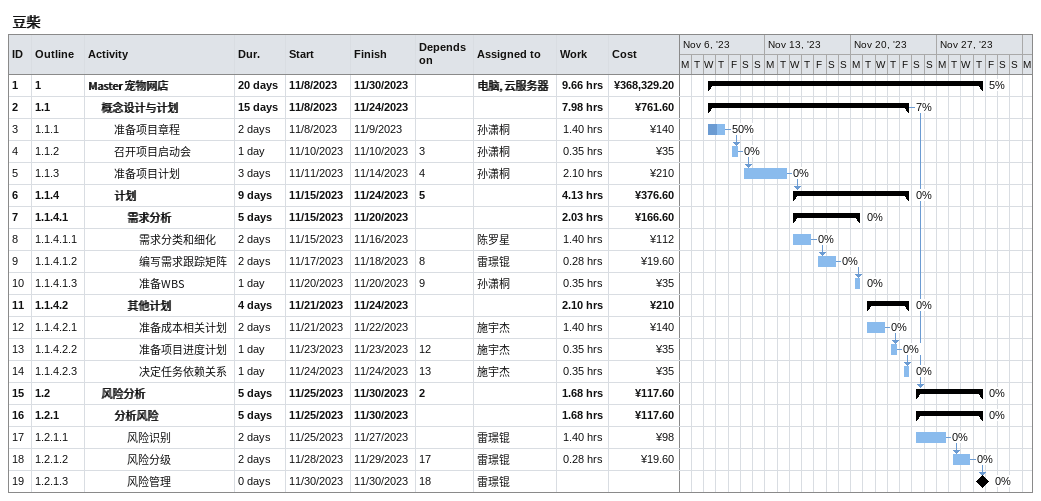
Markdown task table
豆柴

| ID | WBS | Task | Duration | Start | Finish | Predecessors | Resources | % complete | Work (h) | Cost (¥) |
|---|---|---|---|---|---|---|---|---|---|---|
| 1 | 1 | **Master 宠物网店** | 20d | 2023-11-08 | 2023-11-30 |  | 电脑, 云服务器 | 5 | 9.66 | 368329.20 |
| 2 | 1.1 | **概念设计与计划** | 15d | 2023-11-08 | 2023-11-24 |  |  | 7 | 7.98 | 761.60 |
| 3 | 1.1.1 | 准备项目章程 | 2d | 2023-11-08 | 2023-11-09 |  | 孙潇桐 | 50 | 1.40 | 140 |
| 4 | 1.1.2 | 召开项目启动会 | 1d | 2023-11-10 | 2023-11-10 | 3 | 孙潇桐 | 0 | 0.35 | 35 |
| 5 | 1.1.3 | 准备项目计划 | 3d | 2023-11-11 | 2023-11-14 | 4 | 孙潇桐 | 0 | 2.10 | 210 |
| 6 | 1.1.4 | **计划** | 9d | 2023-11-15 | 2023-11-24 | 5 |  | 0 | 4.13 | 376.60 |
| 7 | 1.1.4.1 | **需求分析** | 5d | 2023-11-15 | 2023-11-20 |  |  | 0 | 2.03 | 166.60 |
| 8 | 1.1.4.1.1 | 需求分类和细化 | 2d | 2023-11-15 | 2023-11-16 |  | 陈罗星 | 0 | 1.40 | 112 |
| 9 | 1.1.4.1.2 | 编写需求跟踪矩阵 | 2d | 2023-11-17 | 2023-11-18 | 8 | 雷璟锟 | 0 | 0.28 | 19.60 |
| 10 | 1.1.4.1.3 | 准备WBS | 1d | 2023-11-20 | 2023-11-20 | 9 | 孙潇桐 | 0 | 0.35 | 35 |
| 11 | 1.1.4.2 | **其他计划** | 4d | 2023-11-21 | 2023-11-24 |  |  | 0 | 2.10 | 210 |
| 12 | 1.1.4.2.1 | 准备成本相关计划 | 2d | 2023-11-21 | 2023-11-22 |  | 施宇杰 | 0 | 1.40 | 140 |
| 13 | 1.1.4.2.2 | 准备项目进度计划 | 1d | 2023-11-23 | 2023-11-23 | 12 | 施宇杰 | 0 | 0.35 | 35 |
| 14 | 1.1.4.2.3 | 决定任务依赖关系 | 1d | 2023-11-24 | 2023-11-24 | 13 | 施宇杰 | 0 | 0.35 | 35 |
| 15 | 1.2 | **风险分析** | 5d | 2023-11-25 | 2023-11-30 | 2 |  | 0 | 1.68 | 117.60 |
| 16 | 1.2.1 | **分析风险** | 5d | 2023-11-25 | 2023-11-30 |  |  | 0 | 1.68 | 117.60 |
| 17 | 1.2.1.1 | 风险识别 | 2d | 2023-11-25 | 2023-11-27 |  | 雷璟锟 | 0 | 1.40 | 98 |
| 18 | 1.2.1.2 | 风险分级 | 2d | 2023-11-28 | 2023-11-29 | 17 | 雷璟锟 | 0 | 0.28 | 19.60 |
| 19 | 1.2.1.3 | 风险管理 | 0d | 2023-11-30 | 2023-11-30 | 18 | 雷璟锟 | 0 |  |  |
